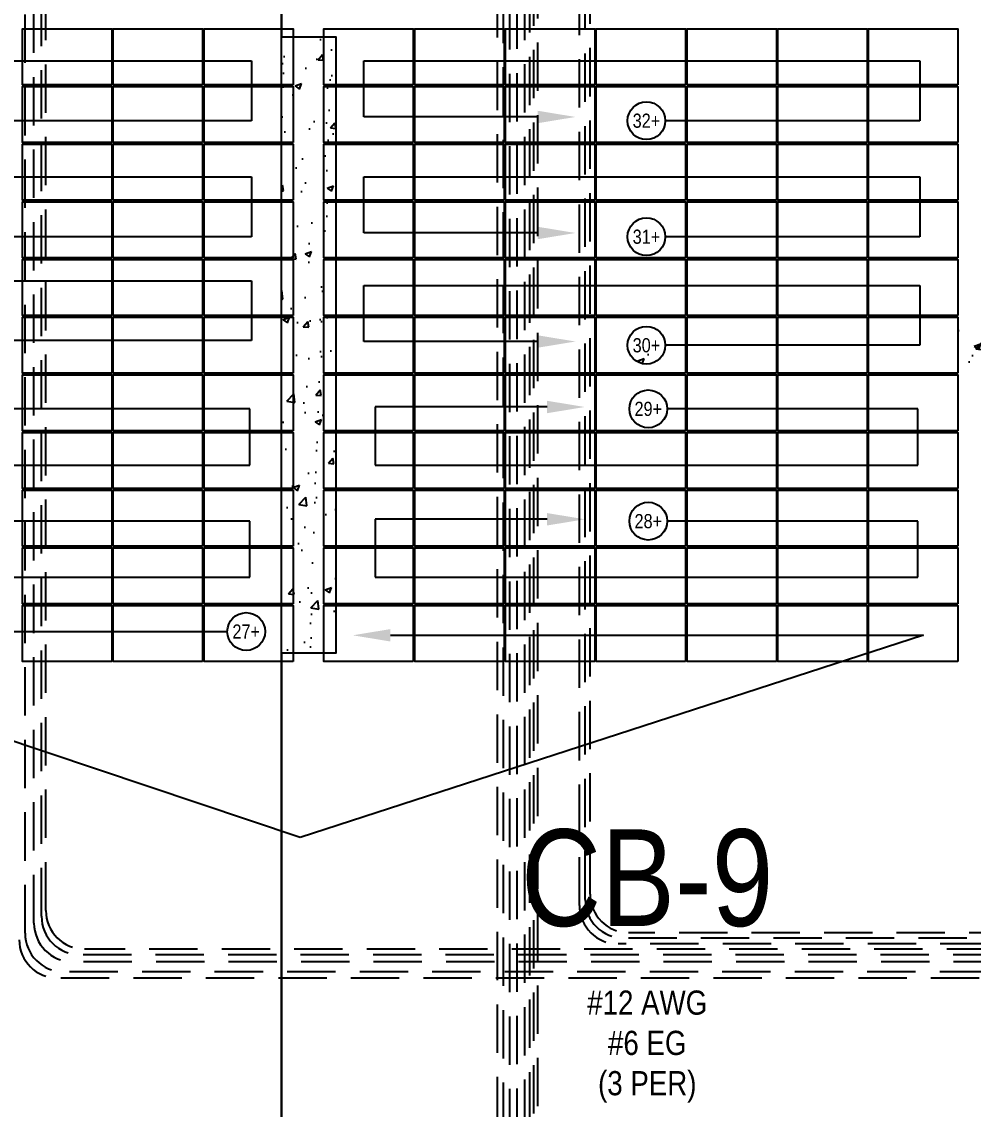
# Model space of a CAD drawing. Header units: inches. Extents: x 0.3 to 35.5, y 0.2 to 23.5.
# Drawn here: x 8.12 to 13.05, y 11.03 to 16.65 of the extents above; entities that cross this region are included whole.
import ezdxf
from ezdxf import colors
from ezdxf.entities.mleader import LeaderData, LeaderLine
from ezdxf.enums import TextEntityAlignment as Align
from ezdxf.math import Vec2, Vec3

# ---------------------------------------------------------------- set-up
doc = ezdxf.new("R2010")
doc.units = ezdxf.units.IN
doc.header["$MEASUREMENT"] = 0
doc.linetypes.add('HIDDEN', pattern=[0.375, 0.25, -0.125])
for name, color, linetype in [('772-1$0$A-AREA', 9, 'Continuous'), ('772-1$0$A-WALL-PATT', 8, 'Continuous'), ('A - Level 1', 7, 'Continuous'), ('AN - Text', 7, 'Continuous'), ('E-STRINGS', 62, 'Continuous'), ('MODULES', 1, 'Continuous')]:
    doc.layers.add(name, color=color, linetype=linetype)
doc.layers.add('E - Conduit', color=7, linetype='HIDDEN', lineweight=25)
doc.styles.add('Arial Narrow', font='ARIALN.TTF', dxfattribs={"height": 1})
doc.styles.add('Borrego 8th NO-ANNO', font='ARIALN.TTF')
doc.styles.get("Standard").update_dxf_attribs({"font": 'ARIAL.TTF'})
pattern_1 = [(50, (-7.09443, -6.13496), (0.3362157, -0.029415), [0.0351563, -0.3867188]), (355, (-7.09443, -6.13496), (-0.0650397, 0.35259), [0.028125, -0.309375]), (100.4514, (-7.06642, -6.1374), (0.2711763, 0.3231748), [0.0298782, -0.3286604]), (46.1842, (-7.09443, -6.0412), (0.500269, -0.077587), [0.052734, -0.580078]), (96.6356, (-7.05275, -6.0477), (0.438123, 0.456618), [0.044817, -0.4929905]), (351.1842, (-7.09443, -6.0412), (0.438123, 0.456618), [0.0421875, -0.4640625]), (21, (-7.04756, -6.06465), (0.2798002, -0.1887276), [0.0351563, -0.3867188]), (326, (-7.04756, -6.06465), (0.114054, 0.339914), [0.028125, -0.309375]), (71.4514, (-7.02424, -6.08038), (0.3938544, 0.151186), [0.0298782, -0.3286604]), (37.5, (-7.09443, -6.13496), (0.00569993, 0.156044), [0, -0.305625, 0, -0.3140625, 0, -0.3105469]), (7.5, (-7.09443, -6.13496), (0.1233138, 0.1848805), [0, -0.1790625, 0, -0.2985938, 0, -0.1183594]), (327.5, (-7.19897, -6.13496), (0.25022927, -0.0105726), [0, -0.1171875, 0, -0.365625, 0, -0.4851563]), (317.5, (-7.24584, -6.13496), (0.2733685, 0.0469242), [0, -0.1523438, 0, -0.2428125, 0, -0.3445313])]

# ---------------------------------------------------------------- blocks, each defined once
blk = doc.blocks.new('_TagCircle')
at = {"layer": 'E-STRINGS', "linetype": 'ByBlock', "lineweight": -2}
blk.add_circle((0, 0), 0.125, dxfattribs=at)
at = {"layer": 'E-STRINGS', "style": 'Arial Narrow'}
blk.add_attdef('TAGNUMBER', text='', height=0.09375, dxfattribs=at).set_placement((0, -0.046875), align=Align.CENTER)
blk = doc.blocks.new('*E147')
at = {"layer": '772-1$0$A-WALL-PATT'}
h = blk.add_hatch(dxfattribs=at)
h.set_pattern_fill('AR-CONC', color=256, scale=0.046875, style=0)
h.set_pattern_definition([(50, (5.9374, 24.06752), (0.336216, -0.029415), [0.035156, -0.386719]), (355, (5.9374, 24.06752), (-0.06504, 0.35259), [0.028125, -0.309375]), (100.4514, (5.96543, 24.06507), (0.271176, 0.323175), [0.029878, -0.32866]), (46.184, (5.9374, 24.16127), (0.500269, -0.077587), [0.052734, -0.580078]), (96.6356, (5.9791, 24.1548), (0.438123, 0.456618), [0.044817, -0.49299]), (351.184, (5.9374, 24.16127), (0.438123, 0.456618), [0.042188, -0.464063]), (21, (5.98428, 24.13783), (0.2798, -0.1887276), [0.035156, -0.386719]), (326, (5.9843, 24.13783), (0.114054, 0.339914), [0.028125, -0.309375]), (71.4514, (6.0076, 24.1221), (0.393854, 0.151186), [0.029878, -0.32866]), (37.5, (5.93741, 24.06752), (0.0056999, 0.156044), [0, -0.305625, 0, -0.3140625, 0, -0.310547]), (7.5, (5.93741, 24.06752), (0.1233138, 0.1848805), [0, -0.1790625, 0, -0.2985938, 0, -0.1183594]), (327.5, (5.83288, 24.06752), (0.2502293, -0.0105726), [0, -0.1171875, 0, -0.365625, 0, -0.4851563]), (317.5, (5.786, 24.06752), (0.2733685, 0.0469242), [0, -0.1523438, 0, -0.2428125, 0, -0.3445313])])
h.paths.add_polyline_path([(8.4844, 16.0977), (8.2031, 16.0977), (8.2031, 12.9102), (8.4844, 12.9102)])
h = blk.add_hatch(dxfattribs=at)
h.set_pattern_fill('AR-CONC', color=256, scale=0.046875, style=0)
h.set_pattern_definition(pattern_1)
h.paths.add_polyline_path([(9.9688, 14.4102), (10.1563, 14.4102), (10.1563, 14.5977), (9.9688, 14.5977)])
h = blk.add_hatch(dxfattribs=at)
h.set_pattern_fill('AR-CONC', color=256, scale=0.046875, style=0)
h.set_pattern_definition(pattern_1)
h.paths.add_polyline_path([(11.6875, 14.5977), (11.6875, 14.4102), (11.875, 14.4102), (11.875, 14.5977)])
at = {"layer": '772-1$0$A-AREA', "elevation": 0}
for points in [[(8.2031, 3.1602), (8.2031, 20.2227), (8.2031, 20.2227), (2.2813, 20.2227), (2.2813, 20.2227), (2.2813, 20.2227), (2.2813, 20.2227), (2.2813, 20.2227), (2.2813, 20.2227), (2.2813, 20.2227), (2.2813, 20.2227), (2.2813, 17.793), (0.0938, 17.793), (0.0938, 3.1602)], [(15.5938, 3.1602), (15.5938, 14.5352), (15.3203, 14.5352), (15.3203, 14.4102), (15.125, 14.4102), (15.125, 14.5977), (15.1875, 14.5977), (15.1875, 16.1914), (15.5938, 16.1914), (15.5938, 20.2227), (15.3359, 20.2227), (15.3359, 20.0352), (9.9453, 20.0352), (9.9453, 20.2227), (16.9609, 20.2227), (16.9609, 20.2227), (8.2031, 20.2227), (8.2031, 16.0977), (8.4844, 16.0977), (8.4844, 12.9102), (8.2031, 12.9102), (8.2031, 10.4727)]]:
    blk.add_lwpolyline(points, dxfattribs=at)

msp = doc.modelspace()

# ---------------------------------------------------------------- linework, layer by layer
at = {"layer": 'E - Conduit'}
for p, q in [((8.1416, 11.9412, 0), (8.1416, 20.7317)), ((8.1878, 11.9934), (8.1878, 20.7317)), ((8.2267, 12.0287, 0), (8.2267, 20.7317)), ((8.2494, 12.0585, 0), (8.2494, 20.7317)), ((10.5854, 4.1978), (10.5854, 20.7317)), ((10.6156, 4.1689), (10.6156, 20.7317)), ((10.6483, 4.1356), (10.6483, 20.7317)), ((10.6878, 4.1387), (10.6878, 20.7317)), ((10.7275, 4.1842), (10.7275, 20.7317)), ((10.7525, 4.2229), (10.7525, 20.7317)), ((10.7733, 4.2589, 0), (10.7733, 20.7317)), ((10.7938, 4.2963, 0), (10.7938, 20.7317)), ((11.009, 12.085, 0), (11.009, 20.7317)), ((11.0386, 12.1148), (11.0386, 20.7317)), ((11.0639, 12.1435, 0), (11.0639, 20.7317)), ((18.1494, 11.9439, 0), (11.2635, 11.9439, 0)), ((32.6256, 11.8854, 0), (11.2086, 11.8854, 0)), ((22.0126, 11.9152), (11.2382, 11.9152)), ((32.6915, 11.8291, 0), (8.4262, 11.8291, 0)), ((32.659, 11.8589, 0), (8.449, 11.8589, 0)), ((32.6946, 11.7938), (8.3874, 11.7938)), ((25.0773, 11.7081, 0), (8.311, 11.7081, 0)), ((28.1224, 11.7416, 0), (8.3412, 11.7416, 0))]:
    msp.add_line(p, q, dxfattribs=at)
for centre in [(11.2382, 12.1148), (8.3874, 11.9934)]:
    msp.add_arc(centre, 0.1996, 180, 270, dxfattribs=at)
at = {"layer": 'E - Conduit', "extrusion": (-7.76772e-23, -3.18563e-07, 1)}
msp.add_arc((11.2635, 12.1435, 0), 0.1996, 180, 270, dxfattribs=at)
at = {"layer": 'E - Conduit', "extrusion": (-6.83234e-23, -3.15511e-07, 1)}
msp.add_arc((8.449, 12.0585, 0), 0.1996, 180, 270, dxfattribs=at)
at = {"layer": 'E - Conduit', "extrusion": (-5.15344e-23, -3.16458e-07, 1)}
msp.add_arc((11.2086, 12.085, 0), 0.1996, 180, 270, dxfattribs=at)
at = {"layer": 'E - Conduit', "extrusion": (-6.79424e-23, -3.14457e-07, 1)}
msp.add_arc((8.4262, 12.0287, 0), 0.1996, 180, 270, dxfattribs=at)
at = {"layer": 'E - Conduit', "extrusion": (-2.76839e-23, -3.11395e-07, 1)}
msp.add_arc((8.3412, 11.9412, 0), 0.1996, 180, 270, dxfattribs=at)
at = {"layer": 'E - Conduit', "extrusion": (-3.24825e-23, -3.10239e-07, 1)}
msp.add_arc((8.311, 11.9077, 0), 0.1996, 180, 270, dxfattribs=at)
at = {"layer": 'MODULES', "elevation": 0}
for points in [[(8.5902, 16.3275), (8.1285, 16.3275), (8.1285, 16.6179), (8.5902, 16.6179)], [(9.0597, 16.3275), (8.598, 16.3275), (8.598, 16.6179), (9.0597, 16.6179)], [(9.5292, 16.3275), (9.0675, 16.3275), (9.0675, 16.6179), (9.5292, 16.6179)], [(10.1496, 16.3275), (9.6878, 16.3275), (9.6878, 16.6179), (10.1496, 16.6179)], [(10.6191, 16.3275), (10.1574, 16.3275), (10.1574, 16.6179), (10.6191, 16.6179)], [(11.0886, 16.3275), (10.6269, 16.3275), (10.6269, 16.6179), (11.0886, 16.6179)], [(11.5581, 16.3275), (11.0964, 16.3275), (11.0964, 16.6179), (11.5581, 16.6179)], [(12.0277, 16.3275), (11.566, 16.3275), (11.566, 16.6179), (12.0277, 16.6179)], [(12.4972, 16.3275), (12.0355, 16.3275), (12.0355, 16.6179), (12.4972, 16.6179)], [(12.9667, 16.3275), (12.505, 16.3275), (12.505, 16.6179), (12.9667, 16.6179)], [(8.5902, 16.0293), (8.1285, 16.0293), (8.1285, 16.3197), (8.5902, 16.3197)], [(9.0597, 16.0293), (8.598, 16.0293), (8.598, 16.3197), (9.0597, 16.3197)], [(9.5292, 16.0293), (9.0675, 16.0293), (9.0675, 16.3197), (9.5292, 16.3197)], [(10.1496, 16.0293), (9.6878, 16.0293), (9.6878, 16.3197), (10.1496, 16.3197)], [(10.6191, 16.0293), (10.1574, 16.0293), (10.1574, 16.3197), (10.6191, 16.3197)], [(11.0886, 16.0293), (10.6269, 16.0293), (10.6269, 16.3197), (11.0886, 16.3197)], [(11.5581, 16.0293), (11.0964, 16.0293), (11.0964, 16.3197), (11.5581, 16.3197)], [(12.0277, 16.0293), (11.566, 16.0293), (11.566, 16.3197), (12.0277, 16.3197)], [(12.4972, 16.0293), (12.0355, 16.0293), (12.0355, 16.3197), (12.4972, 16.3197)], [(12.9667, 16.0293), (12.505, 16.0293), (12.505, 16.3197), (12.9667, 16.3197)], [(8.5902, 15.7311), (8.1285, 15.7311), (8.1285, 16.0215), (8.5902, 16.0215)], [(9.0597, 15.7311), (8.598, 15.7311), (8.598, 16.0215), (9.0597, 16.0215)], [(9.5292, 15.7311), (9.0675, 15.7311), (9.0675, 16.0215), (9.5292, 16.0215)], [(10.1496, 15.7311), (9.6878, 15.7311), (9.6878, 16.0215), (10.1496, 16.0215)], [(10.6191, 15.7311), (10.1574, 15.7311), (10.1574, 16.0215), (10.6191, 16.0215)], [(11.0886, 15.7311), (10.6269, 15.7311), (10.6269, 16.0215), (11.0886, 16.0215)], [(11.5581, 15.7311), (11.0964, 15.7311), (11.0964, 16.0215), (11.5581, 16.0215)], [(12.0277, 15.7311), (11.566, 15.7311), (11.566, 16.0215), (12.0277, 16.0215)], [(12.4972, 15.7311), (12.0355, 15.7311), (12.0355, 16.0215), (12.4972, 16.0215)], [(12.9667, 15.7311), (12.505, 15.7311), (12.505, 16.0215), (12.9667, 16.0215)], [(8.5902, 15.4329), (8.1285, 15.4329), (8.1285, 15.7233), (8.5902, 15.7233)], [(9.0597, 15.4329), (8.598, 15.4329), (8.598, 15.7233), (9.0597, 15.7233)], [(9.5292, 15.4329), (9.0675, 15.4329), (9.0675, 15.7233), (9.5292, 15.7233)], [(10.1496, 15.4329), (9.6878, 15.4329), (9.6878, 15.7233), (10.1496, 15.7233)], [(10.6191, 15.4329), (10.1574, 15.4329), (10.1574, 15.7233), (10.6191, 15.7233)], [(11.0886, 15.4329), (10.6269, 15.4329), (10.6269, 15.7233), (11.0886, 15.7233)], [(11.5581, 15.4329), (11.0964, 15.4329), (11.0964, 15.7233), (11.5581, 15.7233)], [(12.0277, 15.4329), (11.566, 15.4329), (11.566, 15.7233), (12.0277, 15.7233)], [(12.4972, 15.4329), (12.0355, 15.4329), (12.0355, 15.7233), (12.4972, 15.7233)], [(12.9667, 15.4329), (12.505, 15.4329), (12.505, 15.7233), (12.9667, 15.7233)], [(8.5902, 15.1347), (8.1285, 15.1347), (8.1285, 15.4251), (8.5902, 15.4251)], [(9.0597, 15.1347), (8.598, 15.1347), (8.598, 15.4251), (9.0597, 15.4251)], [(9.5292, 15.1347), (9.0675, 15.1347), (9.0675, 15.4251), (9.5292, 15.4251)], [(10.1496, 15.1347), (9.6878, 15.1347), (9.6878, 15.4251), (10.1496, 15.4251)], [(10.6191, 15.1347), (10.1574, 15.1347), (10.1574, 15.4251), (10.6191, 15.4251)], [(11.0886, 15.1347), (10.6269, 15.1347), (10.6269, 15.4251), (11.0886, 15.4251)], [(11.5581, 15.1347), (11.0964, 15.1347), (11.0964, 15.4251), (11.5581, 15.4251)], [(12.0277, 15.1347), (11.566, 15.1347), (11.566, 15.4251), (12.0277, 15.4251)], [(12.4972, 15.1347), (12.0355, 15.1347), (12.0355, 15.4251), (12.4972, 15.4251)], [(12.9667, 15.1347), (12.505, 15.1347), (12.505, 15.4251), (12.9667, 15.4251)], [(8.5902, 14.8365), (8.1285, 14.8365), (8.1285, 15.1269), (8.5902, 15.1269)], [(9.0597, 14.8365), (8.598, 14.8365), (8.598, 15.1269), (9.0597, 15.1269)], [(9.5292, 14.8365), (9.0675, 14.8365), (9.0675, 15.1269), (9.5292, 15.1269)], [(10.1496, 14.8365), (9.6878, 14.8365), (9.6878, 15.1269), (10.1496, 15.1269)], [(10.6191, 14.8365), (10.1574, 14.8365), (10.1574, 15.1269), (10.6191, 15.1269)], [(11.0886, 14.8365), (10.6269, 14.8365), (10.6269, 15.1269), (11.0886, 15.1269)], [(11.5581, 14.8365), (11.0964, 14.8365), (11.0964, 15.1269), (11.5581, 15.1269)], [(12.0277, 14.8365), (11.566, 14.8365), (11.566, 15.1269), (12.0277, 15.1269)], [(12.4972, 14.8365), (12.0355, 14.8365), (12.0355, 15.1269), (12.4972, 15.1269)], [(12.9667, 14.8365), (12.505, 14.8365), (12.505, 15.1269), (12.9667, 15.1269)], [(8.5902, 14.5384), (8.1285, 14.5384), (8.1285, 14.8287), (8.5902, 14.8287)], [(9.0597, 14.5384), (8.598, 14.5384), (8.598, 14.8287), (9.0597, 14.8287)], [(9.5292, 14.5384), (9.0675, 14.5384), (9.0675, 14.8287), (9.5292, 14.8287)], [(10.1496, 14.5384), (9.6878, 14.5384), (9.6878, 14.8287), (10.1496, 14.8287)], [(10.6191, 14.5384), (10.1574, 14.5384), (10.1574, 14.8287), (10.6191, 14.8287)], [(11.0886, 14.5384), (10.6269, 14.5384), (10.6269, 14.8287), (11.0886, 14.8287)], [(11.5581, 14.5384), (11.0964, 14.5384), (11.0964, 14.8287), (11.5581, 14.8287)], [(12.0277, 14.5384), (11.566, 14.5384), (11.566, 14.8287), (12.0277, 14.8287)], [(12.4972, 14.5384), (12.0355, 14.5384), (12.0355, 14.8287), (12.4972, 14.8287)], [(12.9667, 14.5384), (12.505, 14.5384), (12.505, 14.8287), (12.9667, 14.8287)], [(8.5902, 14.2402), (8.1285, 14.2402), (8.1285, 14.5305), (8.5902, 14.5305)], [(9.0597, 14.2402), (8.598, 14.2402), (8.598, 14.5305), (9.0597, 14.5305)], [(9.5292, 14.2402), (9.0675, 14.2402), (9.0675, 14.5305), (9.5292, 14.5305)], [(10.1496, 14.2402), (9.6878, 14.2402), (9.6878, 14.5305), (10.1496, 14.5305)], [(10.6191, 14.2402), (10.1574, 14.2402), (10.1574, 14.5305), (10.6191, 14.5305)], [(11.0886, 14.2402), (10.6269, 14.2402), (10.6269, 14.5305), (11.0886, 14.5305)], [(11.5581, 14.2402), (11.0964, 14.2402), (11.0964, 14.5305), (11.5581, 14.5305)], [(12.0277, 14.2402), (11.566, 14.2402), (11.566, 14.5305), (12.0277, 14.5305)], [(12.4972, 14.2402), (12.0355, 14.2402), (12.0355, 14.5305), (12.4972, 14.5305)], [(12.9667, 14.2402), (12.505, 14.2402), (12.505, 14.5305), (12.9667, 14.5305)], [(8.5902, 13.942), (8.1285, 13.942), (8.1285, 14.2324), (8.5902, 14.2324)], [(9.0597, 13.942), (8.598, 13.942), (8.598, 14.2324), (9.0597, 14.2324)], [(9.5292, 13.942), (9.0675, 13.942), (9.0675, 14.2324), (9.5292, 14.2324)], [(10.1496, 13.942), (9.6878, 13.942), (9.6878, 14.2324), (10.1496, 14.2324)], [(10.6191, 13.942), (10.1574, 13.942), (10.1574, 14.2324), (10.6191, 14.2324)], [(11.0886, 13.942), (10.6269, 13.942), (10.6269, 14.2324), (11.0886, 14.2324)], [(11.5581, 13.942), (11.0964, 13.942), (11.0964, 14.2324), (11.5581, 14.2324)], [(12.0277, 13.942), (11.566, 13.942), (11.566, 14.2324), (12.0277, 14.2324)], [(12.4972, 13.942), (12.0355, 13.942), (12.0355, 14.2324), (12.4972, 14.2324)], [(12.9667, 13.942), (12.505, 13.942), (12.505, 14.2324), (12.9667, 14.2324)], [(8.5902, 13.6438), (8.1285, 13.6438), (8.1285, 13.9342), (8.5902, 13.9342)], [(9.0597, 13.6438), (8.598, 13.6438), (8.598, 13.9342), (9.0597, 13.9342)], [(9.5292, 13.6438), (9.0675, 13.6438), (9.0675, 13.9342), (9.5292, 13.9342)], [(10.1496, 13.6438), (9.6878, 13.6438), (9.6878, 13.9342), (10.1496, 13.9342)], [(10.6191, 13.6438), (10.1574, 13.6438), (10.1574, 13.9342), (10.6191, 13.9342)], [(11.0886, 13.6438), (10.6269, 13.6438), (10.6269, 13.9342), (11.0886, 13.9342)], [(11.5581, 13.6438), (11.0964, 13.6438), (11.0964, 13.9342), (11.5581, 13.9342)], [(12.0277, 13.6438), (11.566, 13.6438), (11.566, 13.9342), (12.0277, 13.9342)], [(12.4972, 13.6438), (12.0355, 13.6438), (12.0355, 13.9342), (12.4972, 13.9342)], [(12.9667, 13.6438), (12.505, 13.6438), (12.505, 13.9342), (12.9667, 13.9342)], [(8.5902, 13.3456), (8.1285, 13.3456), (8.1285, 13.636), (8.5902, 13.636)], [(9.0597, 13.3456), (8.598, 13.3456), (8.598, 13.636), (9.0597, 13.636)], [(9.5292, 13.3456), (9.0675, 13.3456), (9.0675, 13.636), (9.5292, 13.636)], [(10.1496, 13.3456), (9.6878, 13.3456), (9.6878, 13.636), (10.1496, 13.636)], [(10.6191, 13.3456), (10.1574, 13.3456), (10.1574, 13.636), (10.6191, 13.636)], [(11.0886, 13.3456), (10.6269, 13.3456), (10.6269, 13.636), (11.0886, 13.636)], [(11.5581, 13.3456), (11.0964, 13.3456), (11.0964, 13.636), (11.5581, 13.636)], [(12.0277, 13.3456), (11.566, 13.3456), (11.566, 13.636), (12.0277, 13.636)], [(12.4972, 13.3456), (12.0355, 13.3456), (12.0355, 13.636), (12.4972, 13.636)], [(12.9667, 13.3456), (12.505, 13.3456), (12.505, 13.636), (12.9667, 13.636)]]:
    msp.add_lwpolyline(points, close=True, dxfattribs=at)

# ---------------------------------------------------------------- block references
at = {"layer": 'A - Level 1', "color": 7}
msp.add_blockref('*E147', (1.2648, 0.4792, 0), dxfattribs=at)

# ---------------------------------------------------------------- texts
at = {"layer": 'AN - Text', "insert": (11.3599, 11.7719), "char_height": 0.125, "width": 2.751937, "attachment_point": 5, "style": 'Borrego 8th NO-ANNO'}
msp.add_mtext('{\\H4x;CB-9}\\P#12 AWG\\P#6 EG\\P(3 PER)', dxfattribs=at)

# ---------------------------------------------------------------- leaders
at = {"layer": 'E-STRINGS'}
ml = msp.add_multileader_block('Standard', dxfattribs=at)
ml.set_content('_TagCircle', color=256, scale=0.78125)
ml.set_attribute('TAGNUMBER', '22+', width=0)
ml.set_leader_properties(color=256, linetype='ByLayer', lineweight=-1)
ml.build(insert=Vec2(0, 0))
ml.multileader.update_dxf_attribs({"has_dogleg": 0, "has_text_frame": 1, "text_right_attachment_type": 6, "dogleg_length": 0, "arrow_head_size": 0.1953, "scale": 100})
ctx = ml.context
ctx.base_point, ctx.scale, ctx.char_height, ctx.arrow_head_size, ctx.landing_gap_size, ctx.plane_origin = Vec3(7.8018, 16.1425), 100, 14.0625, 0.1953, 4.6875, Vec3(7.5324, 16.1618)
ctx.right_attachment = 6
notes = []
notes.append((ctx, [(0, (1, 1, 0), (7.9971, 16.1425), (-1, 0), 0, [(0, [(7.5324, 16.1618), (6.4384, 16.1618), (6.4384, 16.4521), (9.3137, 16.4521), (9.3137, 16.1425)], 0, [])])]))
ctx.block.insert = Vec3(7.8994, 16.1425)
ml = msp.add_multileader_block('Standard', dxfattribs=at)
ml.set_content('_TagCircle', color=256, scale=0.78125)
ml.set_attribute('TAGNUMBER', '32+', width=0)
ml.set_leader_properties(color=256, linetype='ByLayer', lineweight=-1)
ml.build(insert=Vec2(0, 0))
ml.multileader.update_dxf_attribs({"has_dogleg": 0, "has_text_frame": 1, "text_right_attachment_type": 6, "dogleg_length": 0, "arrow_head_size": 0.1953, "scale": 100})
ctx = ml.context
ctx.base_point, ctx.scale, ctx.char_height, ctx.arrow_head_size, ctx.landing_gap_size, ctx.plane_origin = Vec3(11.258, 16.1425), 100, 14.0625, 0.1953, 4.6875, Vec3(10.9886, 16.1618)
ctx.right_attachment = 6
notes.append((ctx, [(0, (1, 1, 0), (11.4533, 16.1425), (-1, 0), 0, [(0, [(10.9886, 16.1618), (9.8946, 16.1618), (9.8946, 16.4521), (12.7699, 16.4521), (12.7699, 16.1425)], 0, [])])]))
ctx.block.insert = Vec3(11.3556, 16.1425)
ml = msp.add_multileader_block('Standard', dxfattribs=at)
ml.set_content('_TagCircle', color=256, scale=0.78125)
ml.set_attribute('TAGNUMBER', '23+', width=0)
ml.set_leader_properties(color=256, linetype='ByLayer', lineweight=-1)
ml.build(insert=Vec2(0, 0))
ml.multileader.update_dxf_attribs({"has_dogleg": 0, "has_text_frame": 1, "text_right_attachment_type": 6, "dogleg_length": 0, "arrow_head_size": 0.1953, "scale": 100})
ctx = ml.context
ctx.base_point, ctx.scale, ctx.char_height, ctx.arrow_head_size, ctx.landing_gap_size, ctx.plane_origin = Vec3(7.8018, 15.5426), 100, 14.0625, 0.1953, 4.6875, Vec3(7.5324, 15.5619)
ctx.right_attachment = 6
notes.append((ctx, [(0, (1, 1, 0), (7.9971, 15.5426), (-1, 0), 0, [(0, [(7.5324, 15.5619), (6.4384, 15.5619), (6.4384, 15.8522), (9.3137, 15.8522), (9.3137, 15.5426)], 0, [])])]))
ctx.block.insert = Vec3(7.8994, 15.5426)
ml = msp.add_multileader_block('Standard', dxfattribs=at)
ml.set_content('_TagCircle', color=256, scale=0.78125)
ml.set_attribute('TAGNUMBER', '31+', width=0)
ml.set_leader_properties(color=256, linetype='ByLayer', lineweight=-1)
ml.build(insert=Vec2(0, 0))
ml.multileader.update_dxf_attribs({"has_dogleg": 0, "has_text_frame": 1, "text_right_attachment_type": 6, "dogleg_length": 0, "arrow_head_size": 0.1953, "scale": 100})
ctx = ml.context
ctx.base_point, ctx.scale, ctx.char_height, ctx.arrow_head_size, ctx.landing_gap_size, ctx.plane_origin = Vec3(11.258, 15.5426), 100, 14.0625, 0.1953, 4.6875, Vec3(10.9886, 15.5619)
ctx.right_attachment = 6
notes.append((ctx, [(0, (1, 1, 0), (11.4533, 15.5426), (-1, 0), 0, [(0, [(10.9886, 15.5619), (9.8946, 15.5619), (9.8946, 15.8522), (12.7699, 15.8522), (12.7699, 15.5426)], 0, [])])]))
ctx.block.insert = Vec3(11.3556, 15.5426)
ml = msp.add_multileader_block('Standard', dxfattribs=at)
ml.set_content('_TagCircle', color=256, scale=0.78125)
ml.set_attribute('TAGNUMBER', '24+', width=0)
ml.set_leader_properties(color=256, linetype='ByLayer', lineweight=-1)
ml.build(insert=Vec2(0, 0))
ml.multileader.update_dxf_attribs({"has_dogleg": 0, "has_text_frame": 1, "text_right_attachment_type": 6, "dogleg_length": 0, "arrow_head_size": 0.1953, "scale": 100})
ctx = ml.context
ctx.base_point, ctx.scale, ctx.char_height, ctx.arrow_head_size, ctx.landing_gap_size, ctx.plane_origin = Vec3(7.8018, 15.0052), 100, 14.0625, 0.1953, 4.6875, Vec3(7.5324, 15.0245)
ctx.right_attachment = 6
notes.append((ctx, [(0, (1, 1, 0), (7.9971, 15.0052), (-1, 0), 0, [(0, [(7.5324, 15.0245), (6.4384, 15.0245), (6.4384, 15.3148), (9.3137, 15.3148), (9.3137, 15.0052)], 0, [])])]))
ctx.block.insert = Vec3(7.8994, 15.0052)
ml = msp.add_multileader_block('Standard', dxfattribs=at)
ml.set_content('_TagCircle', color=256, scale=0.78125)
ml.set_attribute('TAGNUMBER', '30+', width=0)
ml.set_leader_properties(color=256, linetype='ByLayer', lineweight=-1)
ml.build(insert=Vec2(0, 0))
ml.multileader.update_dxf_attribs({"has_dogleg": 0, "has_text_frame": 1, "text_right_attachment_type": 6, "dogleg_length": 0, "arrow_head_size": 0.1953, "scale": 100})
ctx = ml.context
ctx.base_point, ctx.scale, ctx.char_height, ctx.arrow_head_size, ctx.landing_gap_size, ctx.plane_origin = Vec3(11.258, 14.9814), 100, 14.0625, 0.1953, 4.6875, Vec3(10.9886, 15.0007)
ctx.right_attachment = 6
notes.append((ctx, [(0, (1, 1, 0), (11.4533, 14.9814), (-1, 0), 0, [(0, [(10.9886, 15.0007), (9.8946, 15.0007), (9.8946, 15.291), (12.7699, 15.291), (12.7699, 14.9814)], 0, [])])]))
ctx.block.insert = Vec3(11.3556, 14.9814)
ml = msp.add_multileader_block('Standard', dxfattribs=at)
ml.set_content('_TagCircle', color=256, scale=0.78125)
ml.set_attribute('TAGNUMBER', '25+', width=0)
ml.set_leader_properties(color=256, linetype='ByLayer', lineweight=-1)
ml.build(insert=Vec2(0, 0))
ml.multileader.update_dxf_attribs({"has_dogleg": 0, "has_text_frame": 1, "text_right_attachment_type": 6, "dogleg_length": 0, "arrow_head_size": 0.1953, "scale": 100})
ctx = ml.context
ctx.base_point, ctx.scale, ctx.char_height, ctx.arrow_head_size, ctx.landing_gap_size, ctx.plane_origin = Vec3(7.8115, 14.6524), 100, 14.0625, 0.1953, 4.6875, Vec3(7.5808, 14.6621)
ctx.right_attachment = 6
notes.append((ctx, [(0, (1, 1, 0), (8.0068, 14.6524), (-1, 0), 0, [(0, [(7.5808, 14.6621), (6.4965, 14.6621), (6.4965, 14.3621), (9.3041, 14.3621), (9.3041, 14.6524)], 0, [])])]))
ctx.block.insert = Vec3(7.9091, 14.6524)
ml = msp.add_multileader_block('Standard', dxfattribs=at)
ml.set_content('_TagCircle', color=256, scale=0.78125)
ml.set_attribute('TAGNUMBER', '29+', width=0)
ml.set_leader_properties(color=256, linetype='ByLayer', lineweight=-1)
ml.build(insert=Vec2(0, 0))
ml.multileader.update_dxf_attribs({"has_dogleg": 0, "has_text_frame": 1, "text_right_attachment_type": 6, "dogleg_length": 0, "arrow_head_size": 0.1953, "scale": 100})
ctx = ml.context
ctx.base_point, ctx.scale, ctx.char_height, ctx.arrow_head_size, ctx.landing_gap_size, ctx.plane_origin = Vec3(11.2676, 14.6524), 100, 14.0625, 0.1953, 4.6875, Vec3(11.037, 14.6621)
ctx.right_attachment = 6
notes.append((ctx, [(0, (1, 1, 0), (11.463, 14.6524), (-1, 0), 0, [(0, [(11.037, 14.6621), (9.9527, 14.6621), (9.9527, 14.3621), (12.7602, 14.3621), (12.7602, 14.6524)], 0, [])])]))
ctx.block.insert = Vec3(11.3653, 14.6524)
ml = msp.add_multileader_block('Standard', dxfattribs=at)
ml.set_content('_TagCircle', color=256, scale=0.78125)
ml.set_attribute('TAGNUMBER', '26+', width=0)
ml.set_leader_properties(color=256, linetype='ByLayer', lineweight=-1)
ml.build(insert=Vec2(0, 0))
ml.multileader.update_dxf_attribs({"has_dogleg": 0, "has_text_frame": 1, "text_right_attachment_type": 6, "dogleg_length": 0, "arrow_head_size": 0.1953, "scale": 100})
ctx = ml.context
ctx.base_point, ctx.scale, ctx.char_height, ctx.arrow_head_size, ctx.landing_gap_size, ctx.plane_origin = Vec3(7.8115, 14.0719), 100, 14.0625, 0.1953, 4.6875, Vec3(7.5808, 14.0815)
ctx.right_attachment = 6
notes.append((ctx, [(0, (1, 1, 0), (8.0068, 14.0719), (-1, 0), 0, [(0, [(7.5808, 14.0815), (6.4965, 14.0815), (6.4965, 13.7816), (9.3041, 13.7816), (9.3041, 14.0719)], 0, [])])]))
ctx.block.insert = Vec3(7.9091, 14.0719)
ml = msp.add_multileader_block('Standard', dxfattribs=at)
ml.set_content('_TagCircle', color=256, scale=0.78125)
ml.set_attribute('TAGNUMBER', '28+', width=0)
ml.set_leader_properties(color=256, linetype='ByLayer', lineweight=-1)
ml.build(insert=Vec2(0, 0))
ml.multileader.update_dxf_attribs({"has_dogleg": 0, "has_text_frame": 1, "text_right_attachment_type": 6, "dogleg_length": 0, "arrow_head_size": 0.1953, "scale": 100})
ctx = ml.context
ctx.base_point, ctx.scale, ctx.char_height, ctx.arrow_head_size, ctx.landing_gap_size, ctx.plane_origin = Vec3(11.2676, 14.0719), 100, 14.0625, 0.1953, 4.6875, Vec3(11.037, 14.0815)
ctx.right_attachment = 6
notes.append((ctx, [(0, (1, 1, 0), (11.463, 14.0719), (-1, 0), 0, [(0, [(11.037, 14.0815), (9.9527, 14.0815), (9.9527, 13.7816), (12.7602, 13.7816), (12.7602, 14.0719)], 0, [])])]))
ctx.block.insert = Vec3(11.3653, 14.0719)
ml = msp.add_multileader_block('Standard', dxfattribs=at)
ml.set_content('_TagCircle', color=256, scale=0.78125)
ml.set_attribute('TAGNUMBER', '27+', width=0)
ml.set_leader_properties(color=256, linetype='ByLayer', lineweight=-1)
ml.build(insert=Vec2(0, 0))
ml.multileader.update_dxf_attribs({"has_dogleg": 0, "has_text_frame": 1, "text_right_attachment_type": 6, "dogleg_length": 0, "arrow_head_size": 0.1953, "scale": 100})
ctx = ml.context
ctx.base_point, ctx.scale, ctx.char_height, ctx.arrow_head_size, ctx.landing_gap_size, ctx.plane_origin = Vec3(9.1879, 13.501), 100, 14.0625, 0.1953, 4.6875, Vec3(9.8365, 13.4816)
ctx.right_attachment = 6
notes.append((ctx, [(0, (1, 1, 0), (9.1879, 13.501), (1, 0), 0, [(0, [(9.8365, 13.4816), (12.7893, 13.4816), (9.5654, 12.4367), (6.39, 13.501)], 0, [])])]))
ctx.block.insert = Vec3(9.2855, 13.501)
for ctx, leaders in notes:
    for number, flags, end, landing, length, lines in leaders:
        leader = LeaderData()
        leader.index, (leader.has_last_leader_line, leader.has_dogleg_vector, leader.attachment_direction) = number, flags
        leader.last_leader_point, leader.dogleg_vector, leader.dogleg_length = Vec3(end), Vec3(landing), length
        for number, points, colour, breaks in lines:
            line = LeaderLine()
            line.index, line.vertices, line.color, line.breaks = number, Vec3.list(points), colors.encode_raw_color(colour), breaks
            leader.lines.append(line)
        ctx.leaders.append(leader)

doc.saveas('drawing.dxf')
